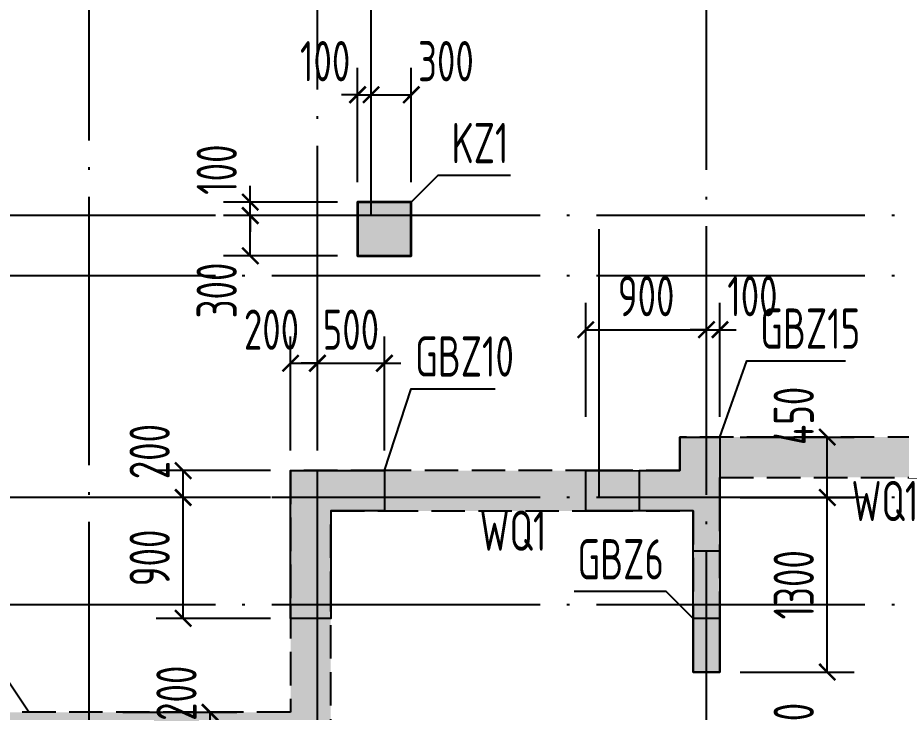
# Model space of a CAD drawing. Extents: x -1058961 to 23600, y -449123 to 2751847.
# Drawn here: x -439793 to -433208, y 31536 to 36710 of the extents above; entities that cross this region are included whole.
import ezdxf
from ezdxf.enums import TextEntityAlignment as Align

# ---------------------------------------------------------------- set-up
doc = ezdxf.new("R2010")
doc.units = 0
doc.header["$LTSCALE"] = 1000
doc.linetypes.add('DASH', pattern=[0.35, 0.25, -0.1])
doc.linetypes.add('DOTE', pattern=[2.42, 2, -0.2, 0.02, -0.2])
doc.layers.get('0').update_dxf_attribs({"linetype": 'CONTINUOUS'})
doc.layers.get('DEFPOINTS').update_dxf_attribs({"linetype": 'CONTINUOUS'})
for name, color, linetype in [('A-DOTE', 10, 'DOTE'), ('COLU_DE_TEXT', 7, 'CONTINUOUS'), ('LABEL', 1, 'CONTINUOUS'), ('S-Q墙填充', 252, 'CONTINUOUS'), ('S-Q墙实线', 6, 'CONTINUOUS'), ('S-Q墙标注', 3, 'CONTINUOUS'), ('S-Q墙虚线', 6, 'DASH'), ('S-X详图填充', 252, 'CONTINUOUS'), ('S-X详图实线', 4, 'CONTINUOUS'), ('S-Z柱实线', 6, 'CONTINUOUS')]:
    doc.layers.add(name, color=color, linetype=linetype)
doc.layers.add('PUB_HATCH', color=8, linetype='CONTINUOUS', lineweight=9)
doc.styles.add('TSSD_REIN', font='tssdeng.shx', dxfattribs={"width": 0.7, "height": 300, "bigfont": 'tssdchn.shx'})
doc.styles.add('结构文字', font='zstxt.shx', dxfattribs={"width": 0.7, "bigfont": 'zshz.shx'})
doc.dimstyles.new('STRUCK', dxfattribs={"dimtxt": 400, "dimasz": 121, "dimexe": 200, "dimexo": 150, "dimgap": 115, "dimtad": 1, "dimdec": 0, "dimdsep": 46, "dimtxsty": '结构文字', "dimblk": 'ARCHTICK', "dimcen": 400, "dimclrd": 3, "dimclre": 3, "dimclrt": 7, "dimadec": 0, "dimazin": 0, "dimtfac": 1, "dimtdec": 0, "dimtix": 1, "dimtmove": 2, "dimatfit": 3, "dimldrblk": '_DIMX', "dimfxl": 0, "dimtolj": 1, "dimtzin": 0, "dimarcsym": 0})

# ---------------------------------------------------------------- blocks, each defined once
blk = doc.blocks.new('20210726.16350016')
at = {"layer": 'A-DOTE'}
for p, q in [((11100, 10900), (11100, 21100)), ((12800, 13700), (12800, 21100)), ((13200, 17600), (13200, 21100)), ((15700, 13100.3), (15700, 21100)), ((55600, 17600), (3600, 17600)), ((14900, 15500), (14900, 17600)), ((55600, 17150), (3600, 17150)), ((55600, 15500), (3600, 15500)), ((55600, 14700), (3600, 14700))]:
    blk.add_line(p, q, dxfattribs=at)
blk = doc.blocks.new('_ArchTick')
at = {"color": 0, "linetype": 'ByBlock', "const_width": 0.15}
blk.add_lwpolyline([(-0.5, -0.5), (0.5, 0.5)], dxfattribs=at)
blk = doc.blocks.new('*D3100')
at = {"layer": 'DEFPOINTS', "color": 0}
for p in [(-439159.9, 31536.1), (-438359.9, 31536.1), (-439159.9, 31336.1)]:
    blk.add_point(p, dxfattribs=at)
at = {"layer": 'S-Q墙标注', "color": 3, "lineweight": -2}
for p, q in [((-439009.9, 31536.1), (-438159.9, 31536.1)), ((-438359.9, 31336.1), (-438359.9, 31536.1)), ((-439009.9, 31336.1), (-438159.9, 31336.1))]:
    blk.add_line(p, q, dxfattribs=at)
at = {"layer": 'S-Q墙标注', "color": 3, "lineweight": -2, "xscale": 121, "yscale": 121, "zscale": 121}
for p, rotation in [((-438359.9, 31536.1), 90), ((-438359.9, 31336.1), 270)]:
    blk.add_blockref('_ArchTick', p, dxfattribs=dict(at, rotation=rotation))
at = {"layer": 'S-Q墙标注', "color": 7, "insert": (-438609.9, 31678), "char_height": 300, "attachment_point": 5, "rotation": 90, "style": 'TSSD_REIN'}
blk.add_mtext('\\A1;200', dxfattribs=at)
blk = doc.blocks.new('_DIMX')
blk.add_line((-150, 0), (150, 0))
at = {"const_width": 50}
blk.add_lwpolyline([(-70, -70), (70, 70)], dxfattribs=at)
blk = doc.blocks.new('*D3104')
at = {"layer": 'DEFPOINTS', "color": 0}
for p in [(-434559.9, 31136.3), (-433759.9, 31136.3), (-434559.9, 30736.3)]:
    blk.add_point(p, dxfattribs=at)
at = {"layer": 'S-Q墙标注', "color": 3, "lineweight": -2}
for p, q in [((-434409.9, 31136.3), (-433559.9, 31136.3)), ((-433759.9, 30736.3), (-433759.9, 31136.3)), ((-434409.9, 30736.3), (-433559.9, 30736.3))]:
    blk.add_line(p, q, dxfattribs=at)
at = {"layer": 'S-Q墙标注', "color": 3, "lineweight": -2, "xscale": 121, "yscale": 121, "zscale": 121}
for p, rotation in [((-433759.9, 31136.3), 90), ((-433759.9, 30736.3), 270)]:
    blk.add_blockref('_ArchTick', p, dxfattribs=dict(at, rotation=rotation))
at = {"layer": 'S-Q墙标注', "color": 7, "insert": (-434009.9, 31394.4), "char_height": 300, "attachment_point": 5, "rotation": 90, "style": 'TSSD_REIN'}
blk.add_mtext('\\A1;400', dxfattribs=at)
blk = doc.blocks.new('*D3107')
at = {"layer": 'DEFPOINTS', "color": 0}
for p in [(-438560, 33136.1), (-437760, 33136.1), (-437760, 32236.1)]:
    blk.add_point(p, dxfattribs=at)
at = {"layer": 'S-Q墙标注', "color": 3, "lineweight": -2}
for p, q in [((-437910, 33136.1), (-438760, 33136.1)), ((-438560, 32236.1), (-438560, 33136.1)), ((-437910, 32236.1), (-438760, 32236.1))]:
    blk.add_line(p, q, dxfattribs=at)
at = {"layer": 'S-Q墙标注', "color": 3, "lineweight": -2, "xscale": 121, "yscale": 121, "zscale": 121}
for p, rotation in [((-438560, 33136.1), 90), ((-438560, 32236.1), 270)]:
    blk.add_blockref('_ArchTick', p, dxfattribs=dict(at, rotation=rotation))
at = {"layer": 'S-Q墙标注', "color": 7, "insert": (-438810, 32686.1), "char_height": 300, "attachment_point": 5, "rotation": 90, "style": 'TSSD_REIN'}
blk.add_mtext('\\A1;900', dxfattribs=at)
blk = doc.blocks.new('*D3108')
at = {"layer": 'DEFPOINTS', "color": 0}
for p in [(-438560, 33336.1), (-437760, 33336.1), (-437760, 33136.1)]:
    blk.add_point(p, dxfattribs=at)
at = {"layer": 'S-Q墙标注', "color": 3, "lineweight": -2}
for p, q in [((-437910, 33336.1), (-438760, 33336.1)), ((-438560, 33136.1), (-438560, 33336.1)), ((-437910, 33136.1), (-438760, 33136.1))]:
    blk.add_line(p, q, dxfattribs=at)
at = {"layer": 'S-Q墙标注', "color": 3, "lineweight": -2, "xscale": 121, "yscale": 121, "zscale": 121}
for p, rotation in [((-438560, 33336.1), 90), ((-438560, 33136.1), 270)]:
    blk.add_blockref('_ArchTick', p, dxfattribs=dict(at, rotation=rotation))
at = {"layer": 'S-Q墙标注', "color": 7, "insert": (-438810, 33478), "char_height": 300, "attachment_point": 5, "rotation": 90, "style": 'TSSD_REIN'}
blk.add_mtext('\\A1;200', dxfattribs=at)
blk = doc.blocks.new('*D3109')
at = {"layer": 'DEFPOINTS', "color": 0}
for p in [(-437559.9, 34136.1), (-437759.9, 33336.1), (-437559.9, 33336.1)]:
    blk.add_point(p, dxfattribs=at)
at = {"layer": 'S-Q墙标注', "color": 3, "lineweight": -2}
for p, q in [((-437759.9, 33486.1), (-437759.9, 34336.1)), ((-437559.9, 33486.1), (-437559.9, 34336.1)), ((-437759.9, 34136.1), (-437559.9, 34136.1))]:
    blk.add_line(p, q, dxfattribs=at)
at = {"layer": 'S-Q墙标注', "color": 3, "lineweight": -2, "xscale": 121, "yscale": 121, "zscale": 121, "rotation": 180}
blk.add_blockref('_ArchTick', (-437759.9, 34136.1), dxfattribs=at)
at = {"layer": 'S-Q墙标注', "color": 3, "lineweight": -2, "xscale": 121, "yscale": 121, "zscale": 121}
blk.add_blockref('_ArchTick', (-437559.9, 34136.1), dxfattribs=at)
at = {"layer": 'S-Q墙标注', "color": 7, "insert": (-437901.8, 34386.1), "char_height": 300, "attachment_point": 5, "style": 'TSSD_REIN'}
blk.add_mtext('\\A1;200', dxfattribs=at)
blk = doc.blocks.new('*D3110')
at = {"layer": 'DEFPOINTS', "color": 0}
for p in [(-437060, 34136.1), (-437559.9, 33336.1), (-437060, 33336.1)]:
    blk.add_point(p, dxfattribs=at)
at = {"layer": 'S-Q墙标注', "color": 3, "lineweight": -2}
for p, q in [((-437559.9, 33486.1), (-437559.9, 34336.1)), ((-437060, 33486.1), (-437060, 34336.1)), ((-437559.9, 34136.1), (-437680.9, 34136.1)), ((-437559.9, 34136.1), (-437060, 34136.1)), ((-437060, 34136.1), (-436939, 34136.1))]:
    blk.add_line(p, q, dxfattribs=at)
at = {"layer": 'S-Q墙标注', "color": 3, "lineweight": -2, "xscale": 121, "yscale": 121, "zscale": 121}
blk.add_blockref('_ArchTick', (-437559.9, 34136.1), dxfattribs=at)
at = {"layer": 'S-Q墙标注', "color": 3, "lineweight": -2, "xscale": 121, "yscale": 121, "zscale": 121, "rotation": 180}
blk.add_blockref('_ArchTick', (-437060, 34136.1), dxfattribs=at)
at = {"layer": 'S-Q墙标注', "color": 7, "insert": (-437310, 34386.1), "char_height": 300, "attachment_point": 5, "style": 'TSSD_REIN'}
blk.add_mtext('\\A1;500', dxfattribs=at)
blk = doc.blocks.new('*D3113')
at = {"layer": 'DEFPOINTS', "color": 0}
for p in [(-434559.9, 33136.1), (-433759.9, 33136.1), (-434559.9, 31836.1)]:
    blk.add_point(p, dxfattribs=at)
at = {"layer": 'S-Q墙标注', "color": 3, "lineweight": -2}
for p, q in [((-434409.9, 33136.1), (-433559.9, 33136.1)), ((-433759.9, 31836.1), (-433759.9, 33136.1)), ((-434409.9, 31836.1), (-433559.9, 31836.1))]:
    blk.add_line(p, q, dxfattribs=at)
at = {"layer": 'S-Q墙标注', "color": 3, "lineweight": -2, "xscale": 121, "yscale": 121, "zscale": 121}
for p, rotation in [((-433759.9, 33136.1), 90), ((-433759.9, 31836.1), 270)]:
    blk.add_blockref('_ArchTick', p, dxfattribs=dict(at, rotation=rotation))
at = {"layer": 'S-Q墙标注', "color": 7, "insert": (-434009.9, 32486.1), "char_height": 300, "attachment_point": 5, "rotation": 90, "style": 'TSSD_REIN'}
blk.add_mtext('\\A1;1300', dxfattribs=at)
blk = doc.blocks.new('*D3114')
at = {"layer": 'DEFPOINTS', "color": 0}
for p in [(-434559.9, 33586.1), (-433759.9, 33586.1), (-434559.9, 33136.1)]:
    blk.add_point(p, dxfattribs=at)
at = {"layer": 'S-Q墙标注', "color": 3, "lineweight": -2}
for p, q in [((-434409.9, 33586.1), (-433559.9, 33586.1)), ((-433759.9, 33136.1), (-433759.9, 33586.1)), ((-434409.9, 33136.1), (-433559.9, 33136.1))]:
    blk.add_line(p, q, dxfattribs=at)
at = {"layer": 'S-Q墙标注', "color": 3, "lineweight": -2, "xscale": 121, "yscale": 121, "zscale": 121}
for p, rotation in [((-433759.9, 33586.1), 90), ((-433759.9, 33136.1), 270)]:
    blk.add_blockref('_ArchTick', p, dxfattribs=dict(at, rotation=rotation))
at = {"layer": 'S-Q墙标注', "color": 7, "insert": (-434009.9, 33744.1), "char_height": 300, "attachment_point": 5, "rotation": 90, "style": 'TSSD_REIN'}
blk.add_mtext('\\A1;450', dxfattribs=at)
blk = doc.blocks.new('*D3115')
at = {"layer": 'DEFPOINTS', "color": 0}
for p in [(-434659.9, 34386.1), (-435560, 33586.1), (-434659.9, 33586.1)]:
    blk.add_point(p, dxfattribs=at)
at = {"layer": 'S-Q墙标注', "color": 3, "lineweight": -2}
for p, q in [((-435560, 33736.1), (-435560, 34586.1)), ((-434659.9, 33736.1), (-434659.9, 34586.1)), ((-435560, 34386.1), (-434659.9, 34386.1))]:
    blk.add_line(p, q, dxfattribs=at)
at = {"layer": 'S-Q墙标注', "color": 3, "lineweight": -2, "xscale": 121, "yscale": 121, "zscale": 121, "rotation": 180}
blk.add_blockref('_ArchTick', (-435560, 34386.1), dxfattribs=at)
at = {"layer": 'S-Q墙标注', "color": 3, "lineweight": -2, "xscale": 121, "yscale": 121, "zscale": 121}
blk.add_blockref('_ArchTick', (-434659.9, 34386.1), dxfattribs=at)
at = {"layer": 'S-Q墙标注', "color": 7, "insert": (-435110, 34636.1), "char_height": 300, "attachment_point": 5, "style": 'TSSD_REIN'}
blk.add_mtext('\\A1;900', dxfattribs=at)
blk = doc.blocks.new('*D3116')
at = {"layer": 'DEFPOINTS', "color": 0}
for p in [(-434559.9, 34386.1), (-434659.9, 33586.1), (-434559.9, 33586.1)]:
    blk.add_point(p, dxfattribs=at)
at = {"layer": 'S-Q墙标注', "color": 3, "lineweight": -2}
for p, q in [((-434659.9, 33736.1), (-434659.9, 34586.1)), ((-434559.9, 33736.1), (-434559.9, 34586.1)), ((-434659.9, 34386.1), (-434780.9, 34386.1)), ((-434659.9, 34386.1), (-434559.9, 34386.1)), ((-434559.9, 34386.1), (-434438.9, 34386.1))]:
    blk.add_line(p, q, dxfattribs=at)
at = {"layer": 'S-Q墙标注', "color": 3, "lineweight": -2, "xscale": 121, "yscale": 121, "zscale": 121}
blk.add_blockref('_ArchTick', (-434659.9, 34386.1), dxfattribs=at)
at = {"layer": 'S-Q墙标注', "color": 3, "lineweight": -2, "xscale": 121, "yscale": 121, "zscale": 121, "rotation": 180}
blk.add_blockref('_ArchTick', (-434559.9, 34386.1), dxfattribs=at)
at = {"layer": 'S-Q墙标注', "color": 7, "insert": (-434318, 34636.1), "char_height": 300, "attachment_point": 5, "style": 'TSSD_REIN'}
blk.add_mtext('\\A1;100', dxfattribs=at)
blk = doc.blocks.new('*D2935')
at = {"layer": 'DEFPOINTS', "color": 0}
for p in [(-438059.9, 35336.1), (-437259.9, 35336.1), (-437259.9, 35236.1)]:
    blk.add_point(p, dxfattribs=at)
at = {"layer": 'S-Q墙标注', "color": 3, "lineweight": -2}
for p, q in [((-438059.9, 35336.1), (-438059.9, 35457.1)), ((-437409.9, 35336.1), (-438259.9, 35336.1)), ((-438059.9, 35236.1), (-438059.9, 35336.1)), ((-437409.9, 35236.1), (-438259.9, 35236.1)), ((-438059.9, 35236.1), (-438059.9, 35115.1))]:
    blk.add_line(p, q, dxfattribs=at)
at = {"layer": 'S-Q墙标注', "color": 3, "lineweight": -2, "xscale": 121, "yscale": 121, "zscale": 121}
for p, rotation in [((-438059.9, 35336.1), 270), ((-438059.9, 35236.1), 90)]:
    blk.add_blockref('_ArchTick', p, dxfattribs=dict(at, rotation=rotation))
at = {"layer": 'S-Q墙标注', "color": 7, "insert": (-438309.9, 35578), "char_height": 300, "attachment_point": 5, "rotation": 90, "style": 'TSSD_REIN'}
blk.add_mtext('\\A1;100', dxfattribs=at)
blk = doc.blocks.new('*D2938')
at = {"layer": 'DEFPOINTS', "color": 0}
for p in [(-438059.9, 35236.1), (-437259.9, 35236.1), (-437259.9, 34936.1)]:
    blk.add_point(p, dxfattribs=at)
at = {"layer": 'S-Q墙标注', "color": 3, "lineweight": -2}
for p, q in [((-437409.9, 35236.1), (-438259.9, 35236.1)), ((-438059.9, 34936.1), (-438059.9, 35236.1)), ((-437409.9, 34936.1), (-438259.9, 34936.1))]:
    blk.add_line(p, q, dxfattribs=at)
at = {"layer": 'S-Q墙标注', "color": 3, "lineweight": -2, "xscale": 121, "yscale": 121, "zscale": 121}
for p, rotation in [((-438059.9, 35236.1), 90), ((-438059.9, 34936.1), 270)]:
    blk.add_blockref('_ArchTick', p, dxfattribs=dict(at, rotation=rotation))
at = {"layer": 'S-Q墙标注', "color": 7, "insert": (-438309.9, 34678), "char_height": 300, "attachment_point": 5, "rotation": 90, "style": 'TSSD_REIN'}
blk.add_mtext('\\A1;300', dxfattribs=at)
blk = doc.blocks.new('*D2939')
at = {"layer": 'DEFPOINTS', "color": 0}
for p in [(-436859.9, 36136.1), (-437159.9, 35336.1), (-436859.9, 35336.1)]:
    blk.add_point(p, dxfattribs=at)
at = {"layer": 'S-Q墙标注', "color": 3, "lineweight": -2}
for p, q in [((-437159.9, 35486.1), (-437159.9, 36336.1)), ((-436859.9, 35486.1), (-436859.9, 36336.1)), ((-437159.9, 36136.1), (-436859.9, 36136.1))]:
    blk.add_line(p, q, dxfattribs=at)
at = {"layer": 'S-Q墙标注', "color": 3, "lineweight": -2, "xscale": 121, "yscale": 121, "zscale": 121, "rotation": 180}
blk.add_blockref('_ArchTick', (-437159.9, 36136.1), dxfattribs=at)
at = {"layer": 'S-Q墙标注', "color": 3, "lineweight": -2, "xscale": 121, "yscale": 121, "zscale": 121}
blk.add_blockref('_ArchTick', (-436859.9, 36136.1), dxfattribs=at)
at = {"layer": 'S-Q墙标注', "color": 7, "insert": (-436601.8, 36386.1), "char_height": 300, "attachment_point": 5, "style": 'TSSD_REIN'}
blk.add_mtext('\\A1;300', dxfattribs=at)
blk = doc.blocks.new('A$C028C60F5')
at = {"color": 6}
blk.add_lwpolyline([(400, 0), (0, 0), (0, -400), (400, -400)], close=True, dxfattribs=at)
at = {"layer": 'PUB_HATCH'}
blk.add_solid([(0, -400), (400, -400), (0, 0), (400, 0)], dxfattribs=at)
blk = doc.blocks.new('A$C3EFA6995')
blk.add_blockref('A$C028C60F5', (9700, -2400))
blk = doc.blocks.new('*D2928')
at = {"layer": 'DEFPOINTS', "color": 0}
for p in [(-437159.9, 36136.1), (-437259.9, 35336.1), (-437159.9, 35336.1)]:
    blk.add_point(p, dxfattribs=at)
at = {"layer": 'S-Q墙标注', "color": 3, "lineweight": -2}
for p, q in [((-437259.9, 35486.1), (-437259.9, 36336.1)), ((-437159.9, 35486.1), (-437159.9, 36336.1)), ((-437259.9, 36136.1), (-437380.9, 36136.1)), ((-437259.9, 36136.1), (-437159.9, 36136.1)), ((-437159.9, 36136.1), (-437038.9, 36136.1))]:
    blk.add_line(p, q, dxfattribs=at)
at = {"layer": 'S-Q墙标注', "color": 3, "lineweight": -2, "xscale": 121, "yscale": 121, "zscale": 121}
blk.add_blockref('_ArchTick', (-437259.9, 36136.1), dxfattribs=at)
at = {"layer": 'S-Q墙标注', "color": 3, "lineweight": -2, "xscale": 121, "yscale": 121, "zscale": 121, "rotation": 180}
blk.add_blockref('_ArchTick', (-437159.9, 36136.1), dxfattribs=at)
at = {"layer": 'S-Q墙标注', "color": 7, "insert": (-437501.8, 36386.1), "char_height": 300, "attachment_point": 5, "style": 'TSSD_REIN'}
blk.add_mtext('\\A1;100', dxfattribs=at)

msp = doc.modelspace()

# ---------------------------------------------------------------- hatches: boundary and pattern name
at = {"layer": 'S-Q墙填充', "ltscale": 0.5}
h = msp.add_hatch(dxfattribs=at)
h.set_pattern_fill('ARMORED', color=252, scale=30, style=0)
h.set_pattern_definition([(50, (-494823.67, -5932.07), (215.17805, -18.82564), [22.5, -247.5]), (355, (-494823.67, -5932.07), (-41.6254, 225.65764), [18, -198]), (100.4514, (-494805.74, -5933.64), (173.5528, 206.83186), [19.12206, -210.34263]), (46.1842, (-494823.67, -5872.07), (320.1723, -49.6557), [33.75, -371.25]), (96.6356, (-494797, -5876.2), (280.3988, 292.2354), [28.6831, -315.5139]), (351.1842, (-494823.67, -5872.07), (280.3986, 292.2356), [27, -297]), (21, (-494793.67, -5887.07), (179.07212, -120.78567), [22.5, -247.5]), (326, (-494793.67, -5887.07), (72.9946, 217.545), [18, -198]), (71.4514, (-494778.75, -5897.14), (252.0668, 96.75915), [19.12206, -210.34263]), (37.5, (-494823.67, -5932.07), (3.647957, 99.868156), [0, -195.6, 0, -201, 0, -198.75]), (7.5, (-494823.67, -5932.07), (78.92086, 118.32351), [0, -114.6, 0, -191.1, 0, -75.75]), (327.5, (-494890.57, -5932.07), (160.14673, -6.76646), [0, -75, 0, -234, 0, -310.5]), (317.5, (-494920.57, -5932.07), (174.95585, 30.0315), [0, -97.5, 0, -155.4, 0, -220.5]), (45, (-494823.67, -5932.07), (-106.06602, 106.06602), [])])
h.paths.add_polyline_path([(-403759.84, 33336.07), (-404409.75, 33336.07), (-406059.82, 33336.07), (-406660.04, 33336.07), (-406660.18, 33586.07), (-409859.77, 33586.07), (-409859.85, 33336.07), (-410459.78, 33336.07), (-412060.01, 33336.07), (-412759.92, 33336.07), (-412759.92, 32336.07), (-412759.92, 31536.07), (-425459.93, 31536.07), (-425909.93, 31536.07), (-426810.02, 31536.07), (-427259.92, 31536.07), (-428759.92, 31536.07), (-428759.92, 32336.07), (-428759.92, 33336.07), (-429409.84, 33336.07), (-431060.32, 33336.07), (-431659.92, 33336.07), (-431659.92, 33586.07), (-434859.92, 33586.07), (-434859.92, 33336.07), (-435460.05, 33336.07), (-437060.01, 33336.07), (-437759.92, 33336.07), (-437759.92, 32336.07), (-437759.92, 31536.07), (-445959.92, 31536.07), (-445959.92, 28536.07), (-445959.91, 25936.07), (-445959.91, 23836.07), (-443159.91, 23836.07), (-436659.87, 23836.07), (-436659.92, 22636.06), (-435609.92, 22636.06), (-433259.91, 22636.06), (-430709.92, 22636.06), (-429859.93, 22636.06), (-429859.98, 23835.95), (-424259.93, 23836.07), (-423359.94, 23836.07), (-420759.94, 23836.07), (-418159.91, 23836.07), (-417259.91, 23836.07), (-411659.91, 23836.07), (-411659.91, 22636.06), (-410609.92, 22636.06), (-408259.94, 22636.06), (-405909.92, 22636.06), (-404859.94, 22636.06), (-404859.94, 23836.07), (-399259.93, 23836.07), (-398359.94, 23836.07), (-395559.93, 23836.07), (-395559.93, 31536.07), (-397160.02, 31536.07), (-397559.93, 31536.07), (-400459.92, 31536.07), (-400909.92, 31536.07), (-401810.02, 31536.07), (-402259.93, 31536.07), (-403759.84, 31536.07), (-403759.84, 32336.07)])
h.paths.add_polyline_path([(-445659.92, 28436.07), (-444959.92, 28436.07), (-444959.92, 28636.07), (-445659.92, 28636.07), (-445659.92, 31236.07), (-445259.93, 31236.07), (-444359.83, 31236.07), (-444059.91, 31236.07), (-444059.9, 30586.07), (-443859.9, 30586.07), (-443859.91, 31236.07), (-441159.91, 31236.07), (-441159.91, 28436.07), (-440959.91, 28436.07), (-440959.91, 31236.07), (-440609.91, 31236.07), (-439709.83, 31236.07), (-439359.91, 31236.07), (-439359.91, 30436.07), (-439159.91, 30436.07), (-439159.91, 31236.07), (-437459.92, 31236.07), (-437459.92, 32336.07), (-437459.92, 33036.07), (-437060.01, 33036.07), (-435460.05, 33036.07), (-434759.92, 33036.07), (-434759.92, 31836.07), (-434559.92, 31836.07), (-434559.92, 33136.07), (-434559.92, 33286.07), (-431959.92, 33286.07), (-431959.92, 33136.07), (-431959.92, 31836.07), (-431759.92, 31836.07), (-431759.92, 33036.07), (-431060.32, 33036.07), (-429409.84, 33036.07), (-429059.92, 33036.07), (-429059.92, 32336.07), (-429059.92, 31236.07), (-427359.92, 31236.07), (-427359.92, 30436.07), (-427159.92, 30436.07), (-427159.92, 31236.07), (-426810.02, 31236.07), (-425909.93, 31236.07), (-425559.93, 31236.07), (-425559.93, 28436.07), (-425359.93, 28436.07), (-425359.93, 31236.07), (-422659.93, 31236.07), (-422659.93, 28436.07), (-422459.93, 28436.07), (-422459.93, 31236.07), (-422160.02, 31236.07), (-421159.93, 31236.07), (-420859.93, 31236.07), (-420859.94, 31236.07), (-420659.94, 31236.07), (-420659.93, 31236.07), (-420359.92, 31236.07), (-419359.83, 31236.07), (-419059.91, 31236.07), (-419059.91, 28435.87), (-418859.91, 28435.87), (-418859.91, 31236.07), (-416159.92, 31236.07), (-416159.92, 28436.07), (-415959.92, 28436.07), (-415959.92, 31236.07), (-415609.92, 31236.07), (-414709.83, 31236.07), (-414359.92, 31236.07), (-414359.92, 30436.07), (-414159.92, 30436.07), (-414159.92, 31236.07), (-412459.92, 31236.07), (-412459.92, 32336.07), (-412459.92, 33036.07), (-412060.01, 33036.07), (-410459.78, 33036.07), (-409759.92, 33036.07), (-409759.92, 31836.07), (-409559.92, 31836.07), (-409559.92, 33286.07), (-406959.92, 33286.07), (-406959.92, 31836.07), (-406759.92, 31836.07), (-406759.92, 33036.07), (-406059.82, 33036.07), (-404409.75, 33036.07), (-404059.84, 33036.07), (-404059.84, 32336.07), (-404059.84, 31236.07), (-402359.93, 31236.07), (-402359.93, 30436.07), (-402159.93, 30436.07), (-402159.93, 31236.07), (-401810.02, 31236.07), (-400909.92, 31236.07), (-400559.92, 31236.07), (-400559.92, 28436.07), (-400359.92, 28436.07), (-400359.92, 31236.07), (-397659.93, 31236.07), (-397659.93, 30586.09), (-397459.93, 30586.09), (-397459.93, 31236.07), (-397160.02, 31236.07), (-396259.92, 31236.07), (-395859.92, 31236.07), (-395859.92, 28636.07), (-396559.93, 28636.07), (-396559.93, 28436.07), (-395859.92, 28436.07), (-395859.93, 25936.07), (-395859.93, 24136.07), (-398359.94, 24136.07), (-399159.93, 24136.07), (-399159.93, 25586.07), (-399359.93, 25586.07), (-399359.93, 24136.07), (-404859.94, 24136.07), (-404859.94, 24386.06), (-405159.94, 24386.06), (-405159.94, 24036.07), (-405159.94, 22936.06), (-405909.92, 22936.06), (-408259.94, 22936.06), (-410609.92, 22936.06), (-411359.91, 22936.06), (-411359.91, 24036.07), (-411359.91, 24386.06), (-411659.91, 24386.06), (-411659.91, 24136.07), (-417159.91, 24136.07), (-417159.91, 25586.07), (-417359.91, 25586.07), (-417359.91, 24136.07), (-418159.91, 24136.07), (-420759.94, 24136.07), (-423359.94, 24136.07), (-424159.93, 24136.07), (-424159.93, 25586.07), (-424359.93, 25586.07), (-424359.93, 24136.07), (-429859.93, 24135.95), (-429859.9, 24386.05), (-430159.94, 24386.08), (-430159.99, 24035.95), (-430159.94, 22936.06), (-430709.92, 22936.07), (-433259.91, 22936.06), (-435609.92, 22936.06), (-436359.91, 22936.06), (-436359.86, 24035.95), (-436359.91, 24386.08), (-436659.92, 24386.05), (-436659.88, 24135.95), (-442159.91, 24136.07), (-442159.91, 25586.07), (-442359.91, 25586.07), (-442359.91, 24136.07), (-443159.91, 24136.07), (-445659.91, 24136.07), (-445659.91, 25936.07)], flags=16)
at = {"layer": 'S-X详图填充'}
h = msp.add_hatch(color=256, dxfattribs=at)
h.dxf.hatch_style = 1
h.paths.add_polyline_path([(-436859.93, 35336.09), (-437259.93, 35336.09), (-437259.93, 34936.09), (-436859.93, 34936.09)])
h = msp.add_hatch(color=256, dxfattribs=at)
h.dxf.hatch_style = 1
h.paths.add_polyline_path([(-435560.04, 33336.01), (-434859.83, 33336.07), (-434859.75, 33586.04), (-434559.84, 33585.92), (-434559.88, 32736.09), (-434759.94, 32736.09), (-434759.94, 33036.01), (-435560.04, 33036.01)])
h = msp.add_hatch(color=256, dxfattribs=at)
h.dxf.hatch_style = 1
h.paths.add_polyline_path([(-437060.01, 33336.08), (-437059.93, 33036.08), (-437459.96, 33036.05), (-437459.95, 32236.09), (-437759.95, 32236.09), (-437760.04, 33336.05)])
h = msp.add_hatch(color=256, dxfattribs=at)
h.dxf.hatch_style = 1
h.paths.add_polyline_path([(-434559.93, 32236.09), (-434759.93, 32236.09), (-434759.93, 31836.09), (-434559.93, 31836.09)])

# ---------------------------------------------------------------- linework, layer by layer
at = {"layer": 'LABEL'}
for points in [[(-436859.93, 35336.09), (-436659.93, 35536.09), (-436120.99, 35536.09)], [(-434559.92, 33586.07), (-434359.92, 34154.08), (-433624.58, 34154.08)], [(-437059.92, 33336.07), (-436859.92, 33946.56), (-436234.97, 33946.56)], [(-434759.93, 32236.09), (-434959.93, 32436.09), (-435645.53, 32436.09)], [(-439709.82, 31536.07), (-439909.92, 31836.09), (-440505.94, 31836.09)]]:
    msp.add_lwpolyline(points, dxfattribs=at)
at = {"layer": 'S-Q墙实线', "ltscale": 0.5}
for points in [[(-434759.92, 31836.07), (-434759.92, 33036.07), (-435160.02, 33036.07), (-435160.02, 33336.07), (-434859.92, 33336.07), (-434859.92, 33586.07), (-434559.92, 33586.07), (-434559.92, 31836.07), (-434759.92, 31836.07)], [(-437759.92, 32236.07), (-437759.92, 33336.07), (-437059.92, 33336.07), (-437059.92, 33036.07), (-437459.92, 33036.07), (-437459.92, 32236.07), (-437759.92, 32236.07)]]:
    msp.add_lwpolyline(points, dxfattribs=at)
at = {"layer": 'S-Q墙虚线', "color": 6}
for points in [[(-431659.92, 33586.07), (-434859.92, 33586.07), (-434859.92, 33336.07), (-435460.05, 33336.07), (-437060.01, 33336.07), (-437759.92, 33336.07), (-437759.92, 32336.07), (-437759.92, 31536.07), (-445959.92, 31536.07), (-445959.92, 28536.07), (-445959.91, 25936.07), (-445959.91, 23836.07), (-443159.91, 23836.07), (-436659.87, 23836.07), (-436659.92, 22636.06), (-435609.92, 22636.06), (-433259.91, 22636.06), (-430909.92, 22636.06)], [(-440609.91, 31236.07), (-439709.83, 31236.07), (-439359.91, 31236.07), (-439359.91, 30436.07), (-439159.91, 30436.07), (-439159.91, 31236.07), (-437459.92, 31236.07), (-437459.92, 32336.07), (-437459.92, 33036.07), (-437060.01, 33036.07), (-435460.05, 33036.07), (-434759.92, 33036.07), (-434759.92, 31836.07), (-434559.92, 31836.07), (-434559.92, 33136.07), (-434559.92, 33286.07), (-431959.92, 33286.07)]]:
    msp.add_lwpolyline(points, dxfattribs=at)
at = {"layer": 'S-X详图实线'}
for points in [[(-436859.93, 35336.09), (-437259.93, 35336.09), (-437259.93, 34936.09), (-436859.93, 34936.09), (-436859.93, 35336.09)], [(-434559.88, 32736.09), (-434759.94, 32736.09), (-434759.94, 33036.01), (-435560.04, 33036.01), (-435560.04, 33336.01), (-434859.83, 33336.07), (-434859.75, 33586.04), (-434559.84, 33585.92), (-434559.88, 32736.09)], [(-437060.02, 33336.07), (-437059.94, 33036.07), (-437459.95, 33036.06), (-437459.95, 32236.09), (-437759.95, 32236.09), (-437760.03, 33336.06), (-437060.02, 33336.07)], [(-434559.93, 32236.09), (-434759.93, 32236.09), (-434759.93, 31836.09), (-434559.93, 31836.09), (-434559.93, 32236.09)]]:
    msp.add_lwpolyline(points, close=True, dxfattribs=at)
at = {"layer": 'S-Z柱实线', "lineweight": 35}
msp.add_lwpolyline([(-436859.92, 35336.07), (-437259.92, 35336.07), (-437259.92, 34936.07), (-436859.92, 34936.07)], close=True, dxfattribs=at)

# ---------------------------------------------------------------- block references
msp.add_blockref('A$C3EFA6995', (-446959.92, 37736.07))
at = {"layer": 'A-DOTE'}
msp.add_blockref('20210726.16350016', (-450359.92, 17636.02), dxfattribs=at)

# ---------------------------------------------------------------- texts
at = {"layer": 'COLU_DE_TEXT', "style": 'TSSD_REIN', "width": 0.7}
for s, p in [('KZ1', (-436559.93, 35536.09)), ('GBZ15', (-434259.92, 34154.08)), ('GBZ10', (-436831.87, 33946.56)), ('GBZ6', (-435621.75, 32436.09))]:
    msp.add_text(s, height=300, dxfattribs=at).set_placement(p, align=Align.BOTTOM_LEFT)
at = {"layer": 'S-Q墙标注', "style": 'TSSD_REIN', "width": 0.7}
for p in [(-433330.41, 32869.86), (-436102.14, 32648.87)]:
    msp.add_text('WQ1', height=300, dxfattribs=at).set_placement(p, align=Align.BOTTOM_CENTER)

# ---------------------------------------------------------------- dimensions: what is measured, and where the dimension line sits
at = {"layer": 'S-Q墙标注'}
for base, p1, p2, picture, middle in [((-437159.92, 36136.07), (-437259.92, 35336.07), (-437159.92, 35336.07), '*D2928', (-437501.85, 36386.07)), ((-436859.92, 36136.07), (-437159.92, 35336.07), (-436859.92, 35336.07), '*D2939', (-436601.85, 36386.07)), ((-434559.91, 34386.07), (-434659.92, 33586.07), (-434559.91, 33586.07), '*D3116', (-434317.99, 34636.07)), ((-437559.91, 34136.07), (-437759.91, 33336.07), (-437559.91, 33336.07), '*D3109', (-437901.84, 34386.07))]:
    dim = msp.add_linear_dim(base=base, p1=p1, p2=p2, dimstyle='STRUCK', override={"dimtxt": 300, "dimgap": 100, "dimtxsty": 'TSSD_REIN'}, dxfattribs=at)
    dim.commit()
    dim.dimension.update_dxf_attribs({"geometry": picture, "text_midpoint": middle, "dimtype": 160})
for base, p1, p2, picture, middle in [((-438059.92, 35336.07), (-437259.93, 35236.07), (-437259.92, 35336.07), '*D2935', (-438309.92, 35577.99)), ((-438059.92, 35236.07), (-437259.92, 34936.07), (-437259.93, 35236.07), '*D2938', (-438309.92, 34677.99)), ((-433759.92, 33586.07), (-434559.92, 33136.07), (-434559.92, 33586.07), '*D3114', (-434009.92, 33744.15)), ((-438560.03, 33336.06), (-437760.03, 33136.06), (-437760.03, 33336.06), '*D3108', (-438810.03, 33477.98)), ((-438359.91, 31536.07), (-439159.91, 31336.07), (-439159.91, 31536.07), '*D3100', (-438609.91, 31677.99)), ((-433759.93, 31136.34), (-434559.93, 30736.34), (-434559.93, 31136.34), '*D3104', (-434009.93, 31394.42))]:
    dim = msp.add_linear_dim(base=base, p1=p1, p2=p2, angle=90, dimstyle='STRUCK', override={"dimtxt": 300, "dimgap": 100, "dimtxsty": 'TSSD_REIN'}, dxfattribs=at)
    dim.commit()
    dim.dimension.update_dxf_attribs({"geometry": picture, "text_midpoint": middle, "dimtype": 160})
for base, p1, p2, picture, middle in [((-434659.92, 34386.07), (-435560.04, 33586.07), (-434659.92, 33586.07), '*D3115', (-435109.98, 34636.07)), ((-437060, 34136.07), (-437559.91, 33336.07), (-437060, 33336.07), '*D3110', (-437309.96, 34386.07))]:
    dim = msp.add_linear_dim(base=base, p1=p1, p2=p2, dimstyle='STRUCK', override={"dimtxt": 300, "dimgap": 100, "dimtxsty": 'TSSD_REIN'}, dxfattribs=at)
    dim.commit()
    dim.dimension.update_dxf_attribs({"geometry": picture, "text_midpoint": middle})
for base, p1, p2, picture, middle in [((-438560.03, 33136.06), (-437760.03, 32236.06), (-437760.03, 33136.06), '*D3107', (-438810.03, 32686.06)), ((-433759.92, 33136.07), (-434559.92, 31836.07), (-434559.92, 33136.07), '*D3113', (-434009.92, 32486.07))]:
    dim = msp.add_linear_dim(base=base, p1=p1, p2=p2, angle=90, dimstyle='STRUCK', override={"dimtxt": 300, "dimgap": 100, "dimtxsty": 'TSSD_REIN'}, dxfattribs=at)
    dim.commit()
    dim.dimension.update_dxf_attribs({"geometry": picture, "text_midpoint": middle})

doc.saveas('drawing.dxf')
